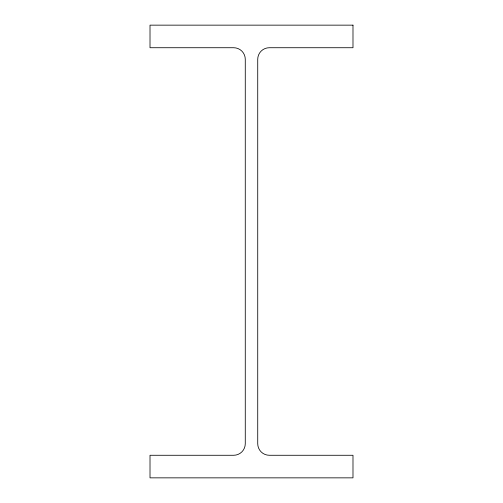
<?xml version="1.0" encoding="UTF-8"?>
<svg xmlns="http://www.w3.org/2000/svg" width="503" height="503" viewBox="0 0 503 503"><rect width="100%" height="100%" fill="white"/><g stroke="black" fill="none" stroke-linecap="round" stroke-linejoin="round"><path stroke-width="0.75" d="M352.987 25.15L150.013 25.15L150.013 47.728L233.681 47.728A11.594 11.594 0 0 1 245.275 59.323L245.275 443.677A11.594 11.594 0 0 1 233.681 455.272L150.013 455.272L150.013 477.85L352.987 477.85L352.987 455.272L269.319 455.272A11.594 11.594 0 0 1 257.725 443.677L257.725 59.323A11.594 11.594 0 0 1 269.319 47.728L352.987 47.728L352.987 25.15"/></g></svg>
